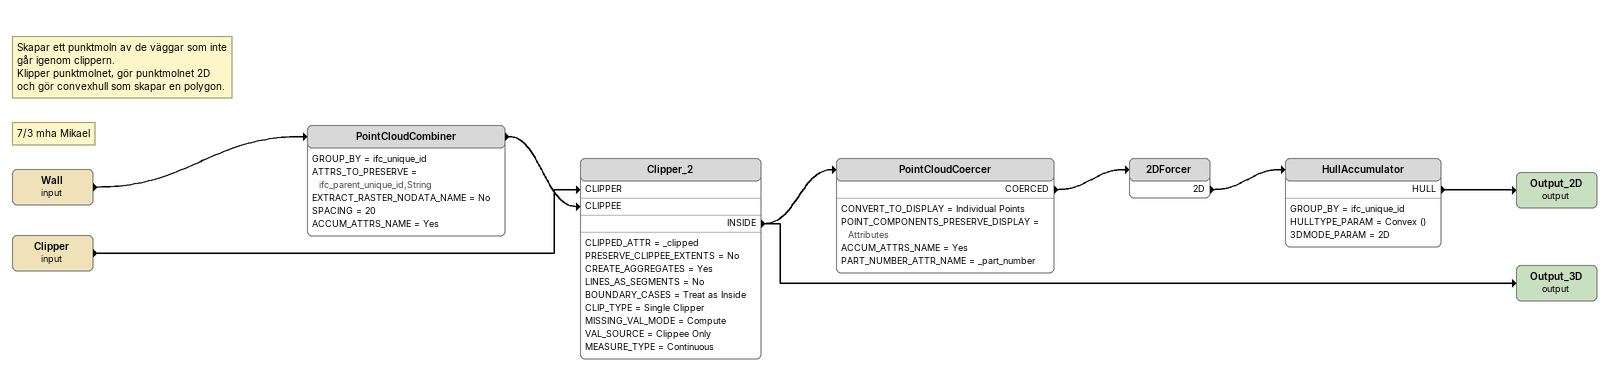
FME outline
Note: Skapar ett punktmoln av de väggar som inte går igenom clippern. / Klipper punktmolnet, gör punktmolnet 2D och gör convexhull som skapar en polygon.
Note: 7/3 mha Mikael
Wall (input)
    -> PointCloudCombiner
PointCloudCombiner
    GROUP_BY = ifc_unique_id
    ATTRS_TO_PRESERVE = ifc_parent_unique_id,String
    EXTRACT_RASTER_NODATA_NAME = No
    SPACING = 20
    ACCUM_ATTRS_NAME = Yes
    -> Clipper_2 [CLIPPEE]
Clipper (input)
    -> Clipper_2 [CLIPPER]
Clipper_2
    CLIPPED_ATTR = _clipped
    PRESERVE_CLIPPEE_EXTENTS = No
    CREATE_AGGREGATES = Yes
    LINES_AS_SEGMENTS = No
    BOUNDARY_CASES = Treat as Inside
    CLIP_TYPE = Single Clipper
    MISSING_VAL_MODE = Compute
    VAL_SOURCE = Clippee Only
    MEASURE_TYPE = Continuous
    INSIDE -> PointCloudCoercer
    INSIDE -> Output_3D (output)
PointCloudCoercer
    CONVERT_TO_DISPLAY = Individual Points
    POINT_COMPONENTS_PRESERVE_DISPLAY = Attributes
    ACCUM_ATTRS_NAME = Yes
    PART_NUMBER_ATTR_NAME = _part_number
    COERCED -> 2DForcer
2DForcer
    2D -> HullAccumulator
HullAccumulator
    GROUP_BY = ifc_unique_id
    HULLTYPE_PARAM = Convex ()
    3DMODE_PARAM = 2D
    HULL -> Output_2D (output)
Output_2D (output)
Output_3D (output)
